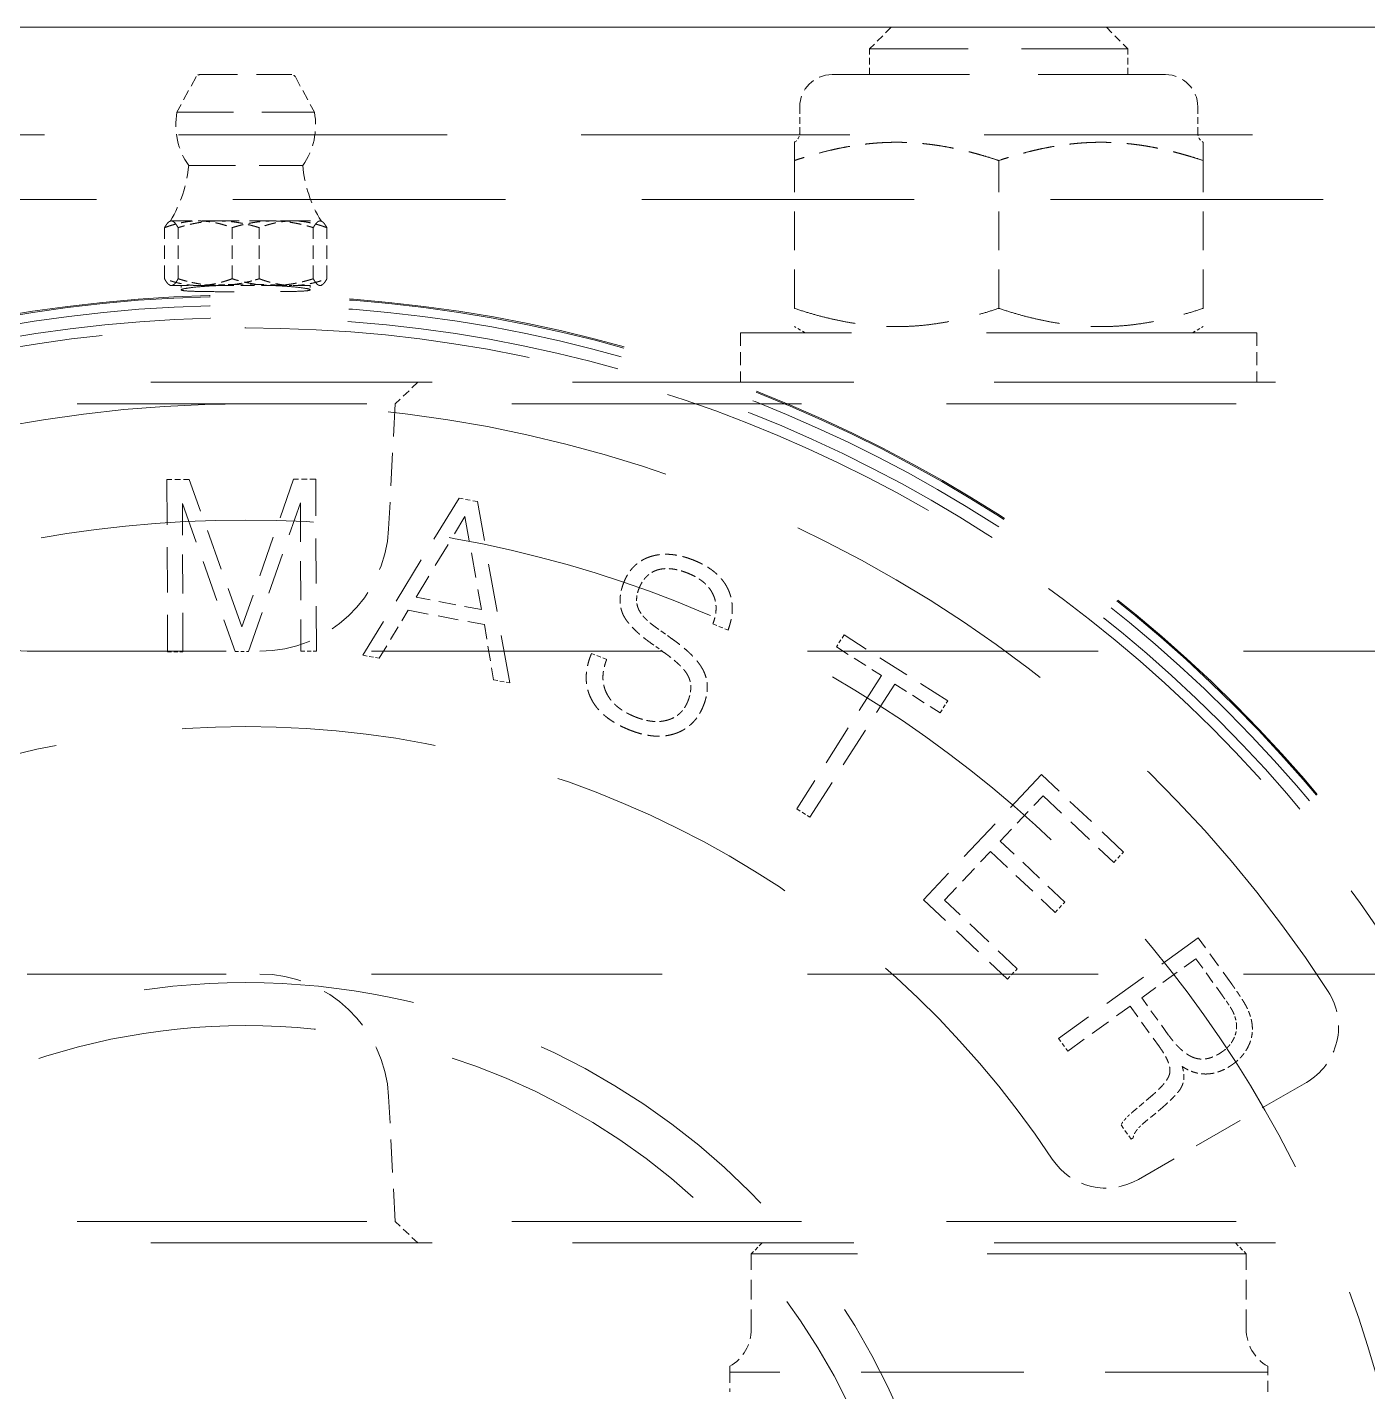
# Model space of a CAD drawing. Header units: millimetres. Extents: x 36 to 2484, y 36 to 1746.
# Drawn here: x 1473.6 to 1535.9, y 1281.2 to 1344.6 of the extents above; entities that cross this region are included whole.
import ezdxf

# ---------------------------------------------------------------- set-up
doc = ezdxf.new("R2010")
doc.units = ezdxf.units.MM
doc.header["$LTSCALE"] = 6
doc.linetypes.add('HIDDEN', pattern=[9.525, 6.35, -3.175])
doc.layers.add('가는파선_A3', color=7, linetype='HIDDEN', lineweight=13, true_color=0x008000)
doc.layers.add('굵은실선_A3', color=7, linetype='Continuous', lineweight=18)

msp = doc.modelspace()

# ---------------------------------------------------------------- linework, layer by layer
at = {"layer": '가는파선_A3', "ltscale": 0.009642}
for p, q in [((1513.763, 1344.627), (1512.763, 1343.627)), ((1523.763, 1344.627), (1524.763, 1343.627))]:
    msp.add_line(p, q, dxfattribs=at)
at = {"layer": '가는파선_A3', "ltscale": 0.129753}
msp.add_line((1524.763, 1343.627), (1512.763, 1343.627), dxfattribs=at)
at = {"layer": '가는파선_A3', "ltscale": 0.008167}
for p, q in [((1512.763, 1342.427), (1512.763, 1343.627)), ((1524.763, 1342.427), (1524.763, 1343.627))]:
    msp.add_line(p, q, dxfattribs=at)
at = {"layer": '가는파선_A3', "ltscale": 0.012748}
for p, q in [((1481.456, 1342.323), (1480.569, 1340.682)), ((1486.07, 1342.323), (1486.957, 1340.682))]:
    msp.add_line(p, q, dxfattribs=at)
at = {"layer": '가는파선_A3', "ltscale": 0.046015}
msp.add_line((1481.632, 1342.427), (1485.894, 1342.427), dxfattribs=at)
at = {"layer": '가는파선_A3', "ltscale": 0.167626}
msp.add_line((1511.013, 1342.427), (1526.513, 1342.427), dxfattribs=at)
at = {"layer": '가는파선_A3', "ltscale": 0.069028}
msp.add_line((1480.569, 1340.682), (1486.957, 1340.682), dxfattribs=at)
at = {"layer": '가는파선_A3', "ltscale": 0.008245}
for p, q in [((1509.513, 1340.927), (1509.513, 1339.716)), ((1528.013, 1340.927), (1528.013, 1339.716))]:
    msp.add_line(p, q, dxfattribs=at)
at = {"layer": '가는파선_A3', "ltscale": 0.327507}
msp.add_line((1549.273, 1339.627), (1418.254, 1339.627), dxfattribs=at)
at = {"layer": '가는파선_A3', "ltscale": 0.057252}
msp.add_line((1481.113, 1338.201), (1486.413, 1338.201), dxfattribs=at)
at = {"layer": '가는파선_A3', "ltscale": 0.047227}
for p, q in [((1509.263, 1331.565), (1509.263, 1338.435)), ((1518.763, 1331.565), (1518.763, 1338.435)), ((1528.263, 1331.565), (1528.263, 1338.435))]:
    msp.add_line(p, q, dxfattribs=at)
at = {"layer": '가는파선_A3', "ltscale": 0.332458}
msp.add_line((1369.168, 1336.627), (1559.168, 1336.627), dxfattribs=at)
at = {"layer": '가는파선_A3', "ltscale": 0.000245666}
for p, q in [((1480.263, 1335.627), (1480.22, 1335.602)), ((1487.263, 1335.627), (1487.307, 1335.602)), ((1480.263, 1332.627), (1480.22, 1332.653)), ((1487.263, 1332.627), (1487.307, 1332.653))]:
    msp.add_line(p, q, dxfattribs=at)
at = {"layer": '가는파선_A3', "ltscale": 0.00368}
for p, q in [((1480.263, 1335.627), (1480.306, 1335.627)), ((1480.263, 1332.627), (1480.306, 1332.627))]:
    msp.add_line(p, q, dxfattribs=at)
at = {"layer": '가는파선_A3', "ltscale": 0.025149}
for p, q in [((1480.306, 1335.627), (1482.508, 1335.627)), ((1482.508, 1335.627), (1485.965, 1335.627))]:
    msp.add_line(p, q, dxfattribs=at)
at = {"layer": '가는파선_A3', "ltscale": 0.021369}
for p, q in [((1485.965, 1335.627), (1487.263, 1335.627)), ((1485.965, 1332.627), (1487.263, 1332.627))]:
    msp.add_line(p, q, dxfattribs=at)
at = {"layer": '가는파선_A3', "ltscale": 0.01626}
for p, q in [((1479.991, 1332.94), (1479.991, 1335.315)), ((1480.622, 1332.94), (1480.622, 1335.315)), ((1483.132, 1332.94), (1483.132, 1335.315)), ((1484.394, 1332.94), (1484.394, 1335.315)), ((1486.905, 1332.94), (1486.905, 1335.315)), ((1487.536, 1332.94), (1487.536, 1335.315))]:
    msp.add_line(p, q, dxfattribs=at)
at = {"layer": '가는파선_A3', "ltscale": 0.021047}
msp.add_line((1480.306, 1332.627), (1481.973, 1332.627), dxfattribs=at)
at = {"layer": '가는파선_A3', "ltscale": 0.001292}
for p, q in [((1480.763, 1332.627), (1480.763, 1332.425)), ((1486.763, 1332.627), (1486.763, 1332.425))]:
    msp.add_line(p, q, dxfattribs=at)
at = {"layer": '가는파선_A3', "ltscale": 0.016895}
msp.add_line((1482.564, 1332.627), (1484.962, 1332.627), dxfattribs=at)
at = {"layer": '가는파선_A3', "ltscale": 0.003357}
msp.add_line((1485.554, 1332.627), (1485.965, 1332.627), dxfattribs=at)
at = {"layer": '가는파선_A3', "ltscale": 0.329826}
msp.add_line((1530.763, 1330.427), (1506.763, 1330.427), dxfattribs=at)
at = {"layer": '가는파선_A3', "ltscale": 0.015744}
for p, q in [((1506.763, 1330.427), (1506.763, 1328.127)), ((1530.763, 1330.427), (1530.763, 1328.127))]:
    msp.add_line(p, q, dxfattribs=at)
at = {"layer": '가는파선_A3', "ltscale": 0.003877}
for p, q in [((1509.763, 1330.427), (1509.263, 1330.716)), ((1527.763, 1330.427), (1528.263, 1330.716))]:
    msp.add_line(p, q, dxfattribs=at)
at = {"layer": '가는파선_A3', "ltscale": 0.342919}
for p, q in [((1459.763, 1328.127), (1559.168, 1328.127)), ((1459.763, 1288.127), (1559.168, 1288.127))]:
    msp.add_line(p, q, dxfattribs=at)
at = {"layer": '가는파선_A3', "ltscale": 0.009894}
for p, q in [((1491.763, 1328.127), (1490.711, 1327.129)), ((1491.763, 1288.127), (1490.711, 1289.126))]:
    msp.add_line(p, q, dxfattribs=at)
at = {"layer": '가는파선_A3', "ltscale": 0.353516}
for p, q in [((1570.211, 1327.129), (1467.315, 1327.129)), ((1570.211, 1289.126), (1467.315, 1289.126))]:
    msp.add_line(p, q, dxfattribs=at)
at = {"layer": '가는파선_A3', "ltscale": 0.040017}
for p, q in [((1490.711, 1327.129), (1490.406, 1321.313)), ((1490.711, 1289.126), (1490.406, 1294.941))]:
    msp.add_line(p, q, dxfattribs=at)
at = {"layer": '가는파선_A3', "ltscale": 0.007004}
for p, q in [((1481.135, 1323.607), (1480.103, 1323.603)), ((1487.018, 1323.629), (1485.987, 1323.625))]:
    msp.add_line(p, q, dxfattribs=at)
at = {"layer": '가는파선_A3', "ltscale": 0.055011}
for p, q in [((1480.103, 1323.603), (1480.133, 1315.604)), ((1487.047, 1315.629), (1487.018, 1323.629)), ((1520.75, 1309.894), (1515.26, 1304.076)), ((1528.036, 1302.314), (1521.545, 1297.637))]:
    msp.add_line(p, q, dxfattribs=at)
at = {"layer": '가는파선_A3', "ltscale": 0.05004}
msp.add_line((1483.591, 1316.756), (1481.135, 1323.607), dxfattribs=at)
at = {"layer": '가는파선_A3', "ltscale": 0.050015}
msp.add_line((1485.987, 1323.625), (1483.591, 1316.756), dxfattribs=at)
at = {"layer": '가는파선_A3', "ltscale": 0.050227}
msp.add_line((1480.824, 1322.499), (1483.27, 1315.615), dxfattribs=at)
at = {"layer": '가는파선_A3', "ltscale": 0.047384}
for p, q in [((1480.849, 1315.606), (1480.824, 1322.499)), ((1486.306, 1322.519), (1486.331, 1315.626))]:
    msp.add_line(p, q, dxfattribs=at)
at = {"layer": '가는파선_A3', "ltscale": 0.050252}
msp.add_line((1483.899, 1315.617), (1486.306, 1322.519), dxfattribs=at)
at = {"layer": '가는파선_A3', "ltscale": 0.058855}
for p, q in [((1493.68, 1322.742), (1489.211, 1315.444)), ((1496.038, 1314.157), (1494.533, 1322.581))]:
    msp.add_line(p, q, dxfattribs=at)
at = {"layer": '가는파선_A3', "ltscale": 0.005882}
msp.add_line((1494.533, 1322.581), (1493.68, 1322.742), dxfattribs=at)
at = {"layer": '가는파선_A3', "ltscale": 0.030139}
msp.add_line((1491.685, 1318.136), (1493.951, 1321.896), dxfattribs=at)
at = {"layer": '가는파선_A3', "ltscale": 0.030217}
msp.add_line((1493.951, 1321.896), (1494.725, 1317.563), dxfattribs=at)
at = {"layer": '가는파선_A3', "ltscale": 0.021212}
msp.add_line((1494.725, 1317.563), (1491.685, 1318.136), dxfattribs=at)
at = {"layer": '가는파선_A3', "ltscale": 0.017859}
msp.add_line((1489.968, 1315.301), (1491.317, 1317.532), dxfattribs=at)
at = {"layer": '가는파선_A3', "ltscale": 0.024726}
msp.add_line((1491.317, 1317.532), (1494.858, 1316.864), dxfattribs=at)
at = {"layer": '가는파선_A3', "ltscale": 0.017808}
msp.add_line((1494.858, 1316.864), (1495.28, 1314.299), dxfattribs=at)
at = {"layer": '가는파선_A3', "ltscale": 0.00652}
msp.add_line((1503.571, 1316.211), (1502.787, 1316.767), dxfattribs=at)
at = {"layer": '가는파선_A3', "ltscale": 0.005134}
for p, q in [((1505.475, 1316.895), (1506.182, 1316.615)), ((1500.542, 1315.25), (1499.835, 1315.529))]:
    msp.add_line(p, q, dxfattribs=at)
at = {"layer": '가는파선_A3', "ltscale": 0.005214}
msp.add_line((1502.574, 1316.022), (1503.203, 1315.575), dxfattribs=at)
at = {"layer": '가는파선_A3', "ltscale": 0.004461}
for p, q in [((1511.571, 1316.387), (1511.216, 1315.829)), ((1516.034, 1312.765), (1516.389, 1313.324)), ((1524.109, 1305.814), (1524.563, 1306.296)), ((1521.381, 1303.493), (1521.836, 1303.974)), ((1519.167, 1300.388), (1519.622, 1300.87))]:
    msp.add_line(p, q, dxfattribs=at)
at = {"layer": '가는파선_A3', "ltscale": 0.017024}
msp.add_line((1511.216, 1315.829), (1513.313, 1314.495), dxfattribs=at)
at = {"layer": '가는파선_A3', "ltscale": 0.039233}
msp.add_line((1516.389, 1313.324), (1511.571, 1316.387), dxfattribs=at)
at = {"layer": '가는파선_A3', "ltscale": 0.354572}
for p, q in [((1563.914, 1315.627), (1473.612, 1315.627)), ((1563.914, 1300.627), (1473.612, 1300.627))]:
    msp.add_line(p, q, dxfattribs=at)
at = {"layer": '가는파선_A3', "ltscale": 0.004835}
for p, q in [((1480.133, 1315.604), (1480.849, 1315.606)), ((1486.331, 1315.626), (1487.047, 1315.629))]:
    msp.add_line(p, q, dxfattribs=at)
at = {"layer": '가는파선_A3', "ltscale": 0.004237}
msp.add_line((1483.27, 1315.615), (1483.899, 1315.617), dxfattribs=at)
at = {"layer": '가는파선_A3', "ltscale": 0.005209}
for p, q in [((1489.211, 1315.444), (1489.968, 1315.301)), ((1495.28, 1314.299), (1496.038, 1314.157))]:
    msp.add_line(p, q, dxfattribs=at)
at = {"layer": '가는파선_A3', "ltscale": 0.000273889}
msp.add_line((1499.835, 1315.529), (1499.815, 1315.478), dxfattribs=at)
at = {"layer": '가는파선_A3', "ltscale": 0.05045}
for p, q in [((1513.313, 1314.495), (1509.376, 1308.303)), ((1509.989, 1307.913), (1513.927, 1314.105))]:
    msp.add_line(p, q, dxfattribs=at)
at = {"layer": '가는파선_A3', "ltscale": 0.017099}
msp.add_line((1513.927, 1314.105), (1516.034, 1312.765), dxfattribs=at)
at = {"layer": '가는파선_A3', "ltscale": 0.036018}
msp.add_line((1524.563, 1306.296), (1520.75, 1309.894), dxfattribs=at)
at = {"layer": '가는파선_A3', "ltscale": 0.019866}
msp.add_line((1518.836, 1306.805), (1520.825, 1308.913), dxfattribs=at)
at = {"layer": '가는파선_A3', "ltscale": 0.031008}
msp.add_line((1520.825, 1308.913), (1524.109, 1305.814), dxfattribs=at)
at = {"layer": '가는파선_A3', "ltscale": 0.00491}
for p, q in [((1509.376, 1308.303), (1509.989, 1307.913)), ((1521.545, 1297.637), (1521.97, 1297.047))]:
    msp.add_line(p, q, dxfattribs=at)
at = {"layer": '가는파선_A3', "ltscale": 0.021361}
msp.add_line((1516.243, 1304.058), (1518.381, 1306.324), dxfattribs=at)
at = {"layer": '가는파선_A3', "ltscale": 0.028316}
for p, q in [((1518.381, 1306.324), (1521.381, 1303.493)), ((1521.836, 1303.974), (1518.836, 1306.805))]:
    msp.add_line(p, q, dxfattribs=at)
at = {"layer": '가는파선_A3', "ltscale": 0.036915}
msp.add_line((1515.26, 1304.076), (1519.167, 1300.388), dxfattribs=at)
at = {"layer": '가는파선_A3', "ltscale": 0.031905}
msp.add_line((1519.622, 1300.87), (1516.243, 1304.058), dxfattribs=at)
at = {"layer": '가는파선_A3', "ltscale": 0.018221}
msp.add_line((1529.591, 1300.156), (1528.036, 1302.314), dxfattribs=at)
at = {"layer": '가는파선_A3', "ltscale": 0.021286}
msp.add_line((1525.405, 1299.522), (1527.924, 1301.336), dxfattribs=at)
at = {"layer": '가는파선_A3', "ltscale": 0.014257}
msp.add_line((1527.924, 1301.336), (1529.142, 1299.645), dxfattribs=at)
at = {"layer": '가는파선_A3', "ltscale": 0.014482}
msp.add_line((1526.642, 1297.804), (1525.405, 1299.522), dxfattribs=at)
at = {"layer": '가는파선_A3', "ltscale": 0.024502}
msp.add_line((1521.97, 1297.047), (1524.868, 1299.135), dxfattribs=at)
at = {"layer": '가는파선_A3', "ltscale": 0.015977}
msp.add_line((1524.868, 1299.135), (1526.232, 1297.241), dxfattribs=at)
at = {"layer": '가는파선_A3', "ltscale": 0.062002}
msp.add_line((1533.058, 1295.588), (1525.251, 1291.081), dxfattribs=at)
at = {"layer": '가는파선_A3', "ltscale": 0.007178}
msp.add_line((1525.816, 1294.921), (1525.013, 1294.236), dxfattribs=at)
at = {"layer": '가는파선_A3', "ltscale": 0.008222}
msp.add_line((1525.455, 1293.658), (1526.382, 1294.433), dxfattribs=at)
at = {"layer": '가는파선_A3', "ltscale": 0.005508}
msp.add_line((1524.445, 1293.612), (1524.921, 1292.952), dxfattribs=at)
at = {"layer": '가는파선_A3', "ltscale": 0.000647778}
msp.add_line((1524.921, 1292.952), (1525.009, 1293.015), dxfattribs=at)
at = {"layer": '가는파선_A3', "ltscale": 0.004771}
for p, q in [((1507.763, 1288.127), (1507.263, 1287.627)), ((1529.763, 1288.127), (1530.263, 1287.627))]:
    msp.add_line(p, q, dxfattribs=at)
at = {"layer": '가는파선_A3', "ltscale": 0.316083}
msp.add_line((1530.263, 1287.627), (1507.263, 1287.627), dxfattribs=at)
at = {"layer": '가는파선_A3', "ltscale": 0.024011}
for p, q in [((1507.263, 1284.127), (1507.263, 1287.627)), ((1530.263, 1284.127), (1530.263, 1287.627))]:
    msp.add_line(p, q, dxfattribs=at)
at = {"layer": '가는파선_A3', "ltscale": 0.035085}
for p, q in [((1506.263, 1282.395), (1506.263, 1282.127)), ((1531.263, 1282.127), (1531.263, 1282.395))]:
    msp.add_line(p, q, dxfattribs=at)
at = {"layer": '가는파선_A3', "ltscale": 0.01332}
for p, q in [((1506.263, 1282.127), (1506.263, 1281.215)), ((1531.263, 1281.215), (1531.263, 1282.127))]:
    msp.add_line(p, q, dxfattribs=at)
at = {"layer": '가는파선_A3', "ltscale": 0.19837}
msp.add_line((1531.263, 1282.127), (1506.263, 1282.127), dxfattribs=at)
at = {"layer": '가는파선_A3', "ltscale": 0.340571}
msp.add_circle((1483.763, 1267.127), 65.052, dxfattribs=at)
at = {"layer": '가는파선_A3', "ltscale": 0.340297}
msp.add_circle((1483.763, 1267.127), 65, dxfattribs=at)
at = {"layer": '가는파선_A3', "ltscale": 0.338101}
msp.add_circle((1483.763, 1267.127), 64.581, dxfattribs=at)
at = {"layer": '가는파선_A3', "ltscale": 0.335061}
msp.add_circle((1483.763, 1267.127), 64, dxfattribs=at)
at = {"layer": '가는파선_A3', "ltscale": 0.349222}
msp.add_circle((1483.763, 1267.127), 63.528, dxfattribs=at)
at = {"layer": '가는파선_A3', "ltscale": 0.333491}
msp.add_circle((1483.763, 1267.127), 54.6, dxfattribs=at)
at = {"layer": '가는파선_A3', "ltscale": 0.330825}
msp.add_circle((1483.763, 1267.127), 33.1, dxfattribs=at)
at = {"layer": '가는파선_A3', "ltscale": 0.34192}
msp.add_circle((1483.763, 1267.127), 31.1, dxfattribs=at)
at = {"layer": '가는파선_A3', "ltscale": 0.001381}
for centre, start, end in [((1481.632, 1342.227), 90, 151.58718), ((1485.894, 1342.227), 28.41282, 90)]:
    msp.add_arc(centre, 0.2, start, end, dxfattribs=at)
at = {"layer": '가는파선_A3', "ltscale": 0.016132}
for centre, start, end in [((1511.013, 1340.927), 90, 180), ((1526.513, 1340.927), 0, 90)]:
    msp.add_arc(centre, 1.5, start, end, dxfattribs=at)
at = {"layer": '가는파선_A3', "ltscale": 0.01788}
for start, end in [(169.36129, 215.37459), (324.62541, 10.63871)]:
    msp.add_arc((1483.763, 1340.082), 3.25, start, end, dxfattribs=at)
at = {"layer": '가는파선_A3', "ltscale": 0.003507}
for centre, start, end in [((1509.013, 1339.716), 300, 0), ((1528.513, 1339.716), 180, 240)]:
    msp.add_arc(centre, 0.5, start, end, dxfattribs=at)
at = {"layer": '가는파선_A3', "ltscale": 0.018732}
for centre, start, end in [((1475.138, 1338.747), 328.6687, 354.773), ((1492.388, 1338.747), 185.227, 211.3313)]:
    msp.add_arc(centre, 6, start, end, dxfattribs=at)
at = {"layer": '가는파선_A3', "ltscale": 0.348046}
msp.add_arc((1483.763, 1267.127), 60, 33.01696, 146.98304, dxfattribs=at)
at = {"layer": '가는파선_A3', "ltscale": 0.062662}
for centre, start, end in [((1473.612, 1321.627), 183, 270), ((1484.414, 1321.627), 270, 357), ((1484.414, 1294.627), 3, 90)]:
    msp.add_arc(centre, 6, start, end, dxfattribs=at)
at = {"layer": '가는파선_A3', "ltscale": 0.310128}
msp.add_arc((1483.763, 1267.127), 45, 33.58332, 146.41668, dxfattribs=at)
at = {"layer": '가는파선_A3', "ltscale": 0.033451}
msp.add_arc((1531.558, 1298.186), 3, 300, 33.01696, dxfattribs=at)
at = {"layer": '가는파선_A3', "ltscale": 0.031071}
msp.add_arc((1523.751, 1293.679), 3, 213.58332, 300, dxfattribs=at)
at = {"layer": '가는파선_A3', "ltscale": 0.014328}
for centre, start, end in [((1505.263, 1284.127), 300, 0), ((1532.263, 1284.127), 180, 240)]:
    msp.add_arc(centre, 2, start, end, dxfattribs=at)
at = {"layer": '가는파선_A3', "ltscale": 0.001455}
msp.add_ellipse((1483.828, 1332.439), major_axis=(-3.146, -0.023), ratio=0.07959, start_param=5.270806, end_param=5.342562, dxfattribs=at)
at = {"layer": '가는파선_A3', "ltscale": 0.00792}
msp.add_ellipse((1485.084, 1267.127), major_axis=(-65.59, 0), ratio=0.999797, start_param=4.740418, end_param=4.756987, dxfattribs=at)
at = {"layer": '가는파선_A3', "ltscale": 0.038264}
for points in [[(1509.263, 1338.435), (1509.263, 1339.283), (1509.263, 1339.283)], [(1514.013, 1339.283), (1511.809, 1339.283), (1509.263, 1338.435)], [(1518.763, 1338.435), (1516.218, 1339.283), (1514.013, 1339.283)], [(1523.513, 1339.283), (1521.309, 1339.283), (1518.763, 1338.435)], [(1528.263, 1338.435), (1525.718, 1339.283), (1523.513, 1339.283)], [(1528.263, 1339.283), (1528.263, 1339.283), (1528.263, 1338.435)]]:
    msp.add_rational_spline(points, [1, 1.0379548493, 1], degree=2, dxfattribs=at)
at = {"layer": '가는파선_A3', "ltscale": 0.014034}
for points in [[(1480.306, 1335.627), (1480.16, 1335.627), (1479.991, 1335.315)], [(1479.991, 1335.315), (1480.832, 1335.627), (1481.561, 1335.627)], [(1480.622, 1335.315), (1480.452, 1335.627), (1480.306, 1335.627)], [(1482.508, 1335.627), (1481.632, 1335.627), (1480.622, 1335.315)], [(1481.561, 1335.627), (1482.29, 1335.627), (1483.132, 1335.315)], [(1484.394, 1335.315), (1483.383, 1335.627), (1482.508, 1335.627)], [(1483.132, 1335.315), (1484.143, 1335.627), (1485.018, 1335.627)], [(1485.965, 1335.627), (1485.236, 1335.627), (1484.394, 1335.315)], [(1485.018, 1335.627), (1485.894, 1335.627), (1486.905, 1335.315)], [(1487.536, 1335.315), (1486.694, 1335.627), (1485.965, 1335.627)], [(1486.905, 1335.315), (1487.074, 1335.627), (1487.22, 1335.627)], [(1487.22, 1335.627), (1487.367, 1335.627), (1487.536, 1335.315)], [(1479.991, 1332.94), (1480.16, 1332.627), (1480.306, 1332.627)], [(1481.561, 1332.627), (1480.832, 1332.627), (1479.991, 1332.94)], [(1480.306, 1332.627), (1480.452, 1332.627), (1480.622, 1332.94)], [(1483.132, 1332.94), (1482.29, 1332.627), (1481.561, 1332.627)], [(1485.018, 1332.627), (1484.143, 1332.627), (1483.132, 1332.94)], [(1484.394, 1332.94), (1485.236, 1332.627), (1485.965, 1332.627)], [(1486.905, 1332.94), (1485.894, 1332.627), (1485.018, 1332.627)], [(1485.965, 1332.627), (1486.694, 1332.627), (1487.536, 1332.94)], [(1487.22, 1332.627), (1487.074, 1332.627), (1486.905, 1332.94)], [(1487.536, 1332.94), (1487.367, 1332.627), (1487.22, 1332.627)]]:
    msp.add_rational_spline(points, [1, 1.0379548493, 1], degree=2, dxfattribs=at)
at = {"layer": '가는파선_A3', "ltscale": 0.011462}
msp.add_rational_spline([(1480.622, 1332.94), (1481.444, 1332.686), (1482.16, 1332.639)], [1, 1.03064983167, 1.01179810037], degree=2, dxfattribs=at)
at = {"layer": '가는파선_A3', "ltscale": 0.008574}
msp.add_rational_spline([(1483.246, 1332.678), (1483.786, 1332.752), (1484.394, 1332.94)], [1.01832328115, 1.02250076952, 1], degree=2, dxfattribs=at)
at = {"layer": '가는파선_A3', "ltscale": 0.112843}
msp.add_open_spline([(1482.564, 1332.627), (1482.213, 1332.613), (1481.894, 1332.592), (1481.373, 1332.548), (1481.142, 1332.521), (1480.837, 1332.469), (1480.762, 1332.445), (1480.763, 1332.425), (1480.764, 1332.405), (1480.84, 1332.388), (1481.147, 1332.362), (1481.378, 1332.354), (1481.911, 1332.343), (1482.248, 1332.34), (1482.986, 1332.337), (1483.387, 1332.337), (1484.139, 1332.337), (1484.54, 1332.337), (1485.279, 1332.34), (1485.616, 1332.343), (1486.148, 1332.354), (1486.379, 1332.362), (1486.686, 1332.388), (1486.762, 1332.405), (1486.764, 1332.445), (1486.689, 1332.469), (1486.384, 1332.521), (1486.153, 1332.548), (1485.633, 1332.592), (1485.313, 1332.613), (1484.962, 1332.627)], degree=3, knots=[-0.335073, -0.335073, -0.335073, -0.335073, -0.226794, -0.226794, -0.113397, -0.113397, 0, 0, 0, 0.112899, 0.112899, 0.225798, 0.225798, 0.338622, 0.338622, 0.451445, 0.451445, 0.564269, 0.564269, 0.677092, 0.677092, 0.789991, 0.789991, 0.90289, 0.90289, 1.016287, 1.016287, 1.129684, 1.129684, 1.237963, 1.237963, 1.237963, 1.237963], dxfattribs=at)
at = {"layer": '가는파선_A3', "ltscale": 0.004347}
for points, weights in [([(1481.973, 1332.627), (1482.268, 1332.627), (1482.564, 1332.627)], [1.00019703395, 1.00025871916, 1.00030003417]), ([(1484.962, 1332.627), (1485.258, 1332.627), (1485.554, 1332.627)], [1.00030003417, 1.00025871916, 1.00019703395])]:
    msp.add_rational_spline(points, weights, degree=2, dxfattribs=at)
at = {"layer": '가는파선_A3', "ltscale": 0.016688}
msp.add_open_spline([(1485.554, 1332.627), (1485.388, 1332.638), (1485.208, 1332.648), (1484.62, 1332.673), (1484.18, 1332.683), (1483.593, 1332.683), (1483.419, 1332.681), (1483.246, 1332.678)], degree=3, knots=[1.272914, 1.272914, 1.272914, 1.272914, 1.3317323, 1.3317323, 1.456712, 1.456712, 1.5076799, 1.5076799, 1.5076799, 1.5076799], dxfattribs=at)
at = {"layer": '가는파선_A3', "ltscale": 0.076629}
for points in [[(1509.263, 1331.565), (1514.013, 1329.981), (1518.763, 1331.565)], [(1518.763, 1331.565), (1523.513, 1329.981), (1528.263, 1331.565)]]:
    msp.add_rational_spline(points, [1, 1.15470053838, 1], degree=2, dxfattribs=at)
at = {"layer": '가는파선_A3', "ltscale": 0.012024}
msp.add_open_spline([(1502.556, 1320.021), (1501.694, 1319.731), (1501.339, 1318.833)], degree=2, dxfattribs=at)
at = {"layer": '가는파선_A3', "ltscale": 0.014122}
msp.add_open_spline([(1504.572, 1319.866), (1503.441, 1320.313), (1502.556, 1320.021)], degree=2, dxfattribs=at)
at = {"layer": '가는파선_A3', "ltscale": 0.014472}
msp.add_open_spline([(1506.164, 1318.548), (1505.743, 1319.403), (1504.572, 1319.866)], degree=2, dxfattribs=at)
at = {"layer": '가는파선_A3', "ltscale": 0.008466}
msp.add_open_spline([(1502.042, 1318.543), (1502.305, 1319.21), (1502.883, 1319.401)], degree=2, dxfattribs=at)
at = {"layer": '가는파선_A3', "ltscale": 0.009893}
msp.add_open_spline([(1502.883, 1319.401), (1503.471, 1319.589), (1504.298, 1319.262)], degree=2, dxfattribs=at)
at = {"layer": '가는파선_A3', "ltscale": 0.010496}
msp.add_open_spline([(1504.298, 1319.262), (1505.157, 1318.923), (1505.463, 1318.311)], degree=2, dxfattribs=at)
at = {"layer": '가는파선_A3', "ltscale": 0.01067}
msp.add_open_spline([(1501.339, 1318.833), (1501, 1317.975), (1501.311, 1317.315)], degree=2, dxfattribs=at)
at = {"layer": '가는파선_A3', "ltscale": 0.006502}
msp.add_open_spline([(1502.011, 1317.61), (1501.838, 1318.028), (1502.042, 1318.543)], degree=2, dxfattribs=at)
at = {"layer": '가는파선_A3', "ltscale": 0.013614}
msp.add_open_spline([(1506.182, 1316.615), (1506.585, 1317.693), (1506.164, 1318.548)], degree=2, dxfattribs=at)
at = {"layer": '가는파선_A3', "ltscale": 0.009971}
msp.add_open_spline([(1505.463, 1318.311), (1505.78, 1317.696), (1505.475, 1316.895)], degree=2, dxfattribs=at)
at = {"layer": '가는파선_A3', "ltscale": 0.012461}
msp.add_open_spline([(1501.311, 1317.315), (1501.596, 1316.735), (1502.574, 1316.022)], degree=2, dxfattribs=at)
at = {"layer": '가는파선_A3', "ltscale": 0.007881}
msp.add_open_spline([(1502.787, 1316.767), (1502.188, 1317.201), (1502.011, 1317.61)], degree=2, dxfattribs=at)
at = {"layer": '가는파선_A3', "ltscale": 0.014325}
msp.add_open_spline([(1505.031, 1314.736), (1504.683, 1315.422), (1503.571, 1316.211)], degree=2, dxfattribs=at)
at = {"layer": '가는파선_A3', "ltscale": 0.01463}
msp.add_open_spline([(1499.815, 1315.478), (1499.356, 1314.317), (1499.826, 1313.408)], degree=2, dxfattribs=at)
at = {"layer": '가는파선_A3', "ltscale": 0.011086}
msp.add_open_spline([(1500.538, 1313.675), (1500.194, 1314.371), (1500.542, 1315.25)], degree=2, dxfattribs=at)
at = {"layer": '가는파선_A3', "ltscale": 0.010575}
msp.add_open_spline([(1503.203, 1315.575), (1504.076, 1314.95), (1504.31, 1314.507)], degree=2, dxfattribs=at)
at = {"layer": '가는파선_A3', "ltscale": 0.011466}
msp.add_open_spline([(1505.041, 1313.109), (1505.396, 1314.008), (1505.031, 1314.736)], degree=2, dxfattribs=at)
at = {"layer": '가는파선_A3', "ltscale": 0.008478}
msp.add_open_spline([(1504.31, 1314.507), (1504.588, 1314), (1504.313, 1313.304)], degree=2, dxfattribs=at)
at = {"layer": '가는파선_A3', "ltscale": 0.016225}
msp.add_open_spline([(1499.826, 1313.408), (1500.291, 1312.489), (1501.634, 1311.958)], degree=2, dxfattribs=at)
at = {"layer": '가는파선_A3', "ltscale": 0.012123}
msp.add_open_spline([(1501.877, 1312.574), (1500.888, 1312.965), (1500.538, 1313.675)], degree=2, dxfattribs=at)
at = {"layer": '가는파선_A3', "ltscale": 0.008889}
msp.add_open_spline([(1504.313, 1313.304), (1504.05, 1312.638), (1503.399, 1312.439)], degree=2, dxfattribs=at)
at = {"layer": '가는파선_A3', "ltscale": 0.013062}
msp.add_open_spline([(1503.733, 1311.806), (1504.65, 1312.12), (1505.041, 1313.109)], degree=2, dxfattribs=at)
at = {"layer": '가는파선_A3', "ltscale": 0.01064}
msp.add_open_spline([(1503.399, 1312.439), (1502.745, 1312.231), (1501.877, 1312.574)], degree=2, dxfattribs=at)
at = {"layer": '가는파선_A3', "ltscale": 0.014711}
msp.add_open_spline([(1501.634, 1311.958), (1502.815, 1311.492), (1503.733, 1311.806)], degree=2, dxfattribs=at)
at = {"layer": '가는파선_A3', "ltscale": 0.007761}
msp.add_open_spline([(1530.222, 1299.206), (1530.041, 1299.53), (1529.591, 1300.156)], degree=2, dxfattribs=at)
at = {"layer": '가는파선_A3', "ltscale": 0.005889}
msp.add_open_spline([(1529.142, 1299.645), (1529.485, 1299.17), (1529.623, 1298.922)], degree=2, dxfattribs=at)
at = {"layer": '가는파선_A3', "ltscale": 0.004885}
msp.add_open_spline([(1529.623, 1298.922), (1529.805, 1298.558), (1529.814, 1298.23)], degree=2, dxfattribs=at)
at = {"layer": '가는파선_A3', "ltscale": 0.006661}
msp.add_open_spline([(1530.538, 1298.283), (1530.486, 1298.727), (1530.222, 1299.206)], degree=2, dxfattribs=at)
at = {"layer": '가는파선_A3', "ltscale": 0.004516}
msp.add_open_spline([(1529.814, 1298.23), (1529.829, 1297.893), (1529.663, 1297.586)], degree=2, dxfattribs=at)
at = {"layer": '가는파선_A3', "ltscale": 0.007032}
msp.add_open_spline([(1530.367, 1297.277), (1530.6, 1297.752), (1530.538, 1298.283)], degree=2, dxfattribs=at)
at = {"layer": '가는파선_A3', "ltscale": 0.011361}
msp.add_open_spline([(1527.874, 1296.725), (1527.283, 1296.915), (1526.642, 1297.804)], degree=2, dxfattribs=at)
at = {"layer": '가는파선_A3', "ltscale": 0.004937}
msp.add_open_spline([(1529.663, 1297.586), (1529.503, 1297.27), (1529.185, 1297.041)], degree=2, dxfattribs=at)
at = {"layer": '가는파선_A3', "ltscale": 0.009151}
msp.add_open_spline([(1526.232, 1297.241), (1526.797, 1296.457), (1526.71, 1296.02)], degree=2, dxfattribs=at)
at = {"layer": '가는파선_A3', "ltscale": 0.009552}
msp.add_open_spline([(1529.185, 1297.041), (1528.481, 1296.534), (1527.874, 1296.725)], degree=2, dxfattribs=at)
at = {"layer": '가는파선_A3', "ltscale": 0.007602}
msp.add_open_spline([(1529.647, 1296.437), (1530.14, 1296.793), (1530.367, 1297.277)], degree=2, dxfattribs=at)
at = {"layer": '가는파선_A3', "ltscale": 0.00708}
msp.add_open_spline([(1527.226, 1295.322), (1527.476, 1295.756), (1527.289, 1296.331)], degree=2, dxfattribs=at)
at = {"layer": '가는파선_A3', "ltscale": 0.008312}
msp.add_open_spline([(1527.289, 1296.331), (1527.836, 1295.962), (1528.438, 1295.981)], degree=2, dxfattribs=at)
at = {"layer": '가는파선_A3', "ltscale": 0.008937}
msp.add_open_spline([(1528.438, 1295.981), (1529.048, 1296.006), (1529.647, 1296.437)], degree=2, dxfattribs=at)
at = {"layer": '가는파선_A3', "ltscale": 0.009806}
msp.add_open_spline([(1526.71, 1296.02), (1526.626, 1295.599), (1525.816, 1294.921)], degree=2, dxfattribs=at)
at = {"layer": '가는파선_A3', "ltscale": 0.008375}
msp.add_open_spline([(1526.382, 1294.433), (1527.054, 1295.024), (1527.226, 1295.322)], degree=2, dxfattribs=at)
at = {"layer": '가는파선_A3', "ltscale": 0.002342}
msp.add_open_spline([(1524.654, 1293.897), (1524.512, 1293.741), (1524.445, 1293.612)], degree=2, dxfattribs=at)
at = {"layer": '가는파선_A3', "ltscale": 0.003298}
msp.add_open_spline([(1525.013, 1294.236), (1524.787, 1294.047), (1524.654, 1293.897)], degree=2, dxfattribs=at)
at = {"layer": '가는파선_A3', "ltscale": 0.003198}
msp.add_open_spline([(1525.134, 1293.306), (1525.239, 1293.476), (1525.455, 1293.658)], degree=2, dxfattribs=at)
at = {"layer": '가는파선_A3', "ltscale": 0.002107}
msp.add_open_spline([(1525.009, 1293.015), (1525.024, 1293.16), (1525.134, 1293.306)], degree=2, dxfattribs=at)
at = {"layer": '굵은실선_A3'}
msp.add_line((1364.168, 1344.627), (1559.168, 1344.627), dxfattribs=at)

doc.saveas('drawing.dxf')
